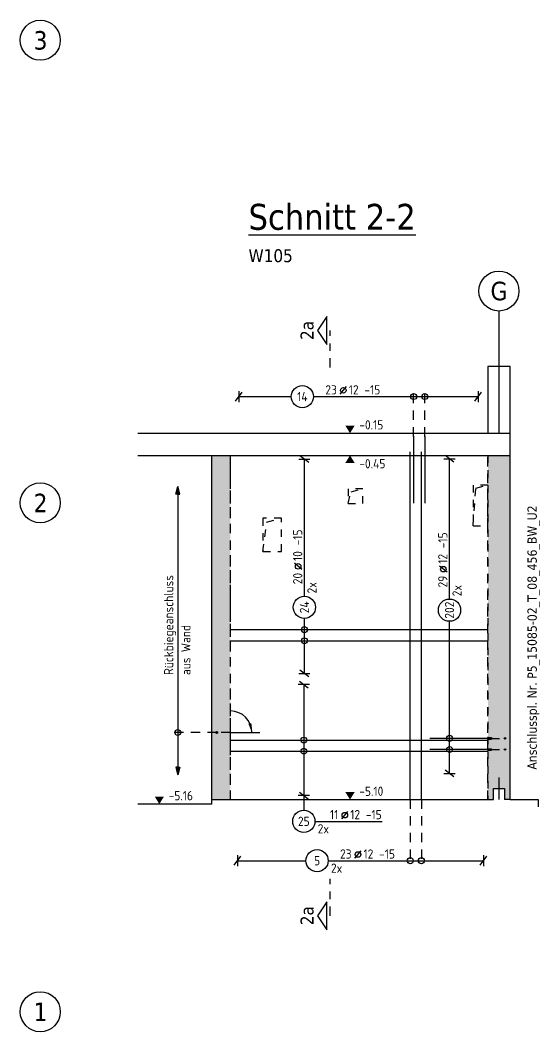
# Model space of a CAD drawing. Extents: x 0 to 73.4, y -13.1 to 33.4.
# Drawn here: x 9.22 to 16.23, y 3.53 to 17.2 of the extents above; entities that cross this region are included whole.
import ezdxf
from ezdxf.enums import TextEntityAlignment as Align

# ---------------------------------------------------------------- set-up
doc = ezdxf.new("R2010")
doc.units = 0
doc.header["$LTSCALE"] = 0.5
for name, pattern in [('AUSGEZOGEN', [1000.01, 1000, 0.01]), ('DASHDOTSMALL', [1.05, 0.5, -0.25, 0.05, -0.25]), ('DOT', [0.175, 0.05, -0.125]), ('HIDDEN', [0.375, 0.25, -0.125]), ('HIDDEN2', [0.187, 0.125, -0.062]), ('STRICHPUNKT2', [0.55, 0.25, -0.125, 0.05, -0.125]), ('VERDECKT', [0.375, 0.25, -0.125])]:
    doc.linetypes.add(name, pattern=pattern)
for name, color, linetype in [('ACHSEN', 7, 'Continuous'), ('AFU', 7, 'Continuous'), ('BETON', 7, 'Continuous'), ('DRUEBER', 7, 'Continuous'), ('grau_mittel', 7, 'Continuous'), ('koten', 7, 'Continuous'), ('LENTON', 7, 'Continuous'), ('RND', 7, 'Continuous'), ('SCHNITTE', 7, 'Continuous'), ('SFP_Achsen', 7, 'Continuous'), ('TEXT', 7, 'Continuous'), ('VERDECKT', 7, 'Continuous'), ('WBZ', 7, 'Continuous')]:
    doc.layers.add(name, color=color, linetype=linetype)
doc.styles.add('helv', font='tahoma.ttf')
doc.styles.add('txt', font='isocp.shx')
doc.linetypes.add('AFU_50K', pattern='A,0.15,["/",Standard,S=0.2,R=0,X=-0.01,Y=-0.1],0.07,["/",Standard,S=0.2,R=0,X=-0.01,Y=-0.1],0.15', length=0.37)
doc.linetypes.add('AFU_50L', pattern='A,0.75,["/",Standard,S=0.2,R=0,X=-0.01,Y=-0.1],0.07,["/",Standard,S=0.2,R=0,X=-0.01,Y=-0.1],0.75', length=1.57)

# ---------------------------------------------------------------- blocks, each defined once
blk = doc.blocks.new('okrd_o')
at = {"layer": 'koten', "color": 7, "linetype": 'Continuous'}
blk.add_solid([(-0.125, 0.202), (0.125, 0.202), (0, 0)], dxfattribs=at)
at = {"layer": 'koten', "style": 'txt'}
blk.add_attdef('OKRD', (0.25, 0.1), '', height=0.25, dxfattribs=at)
blk = doc.blocks.new('okrd_u')
at = {"layer": 'koten', "color": 7, "linetype": 'Continuous'}
blk.add_solid([(-0.125, -0.202), (0.125, -0.202), (0, 0)], dxfattribs=at)
at = {"layer": 'koten', "style": 'txt'}
blk.add_attdef('OKRD', (0.25, -0.35), '', height=0.25, dxfattribs=at)
blk = doc.blocks.new('PFEIL')
at = {"color": 7, "linetype": 'Continuous'}
blk.add_solid([(-1, -0.17), (-1, 0.17), (0, 0)], dxfattribs=at)
blk = doc.blocks.new('Pfeillinie')
at = {"layer": 'TEXT', "linetype": 'Continuous'}
blk.add_hatch(color=7, dxfattribs=at).paths.add_polyline_path([(0, 0), (-0.8, 0.2), (-0.8, 0), (-0.8, -0.2)])
at = {"layer": 'TEXT', "color": 7, "linetype": 'Continuous'}
for p, q in [((-0.8, 0), (-0.8, 0.2)), ((-0.8, 0.2), (0, 0)), ((-0.8, 0), (-0.8, -0.2)), ((-0.8, -0.2), (0, 0))]:
    blk.add_line(p, q, dxfattribs=at)
blk = doc.blocks.new('lei_gre')
at = {"layer": 'RND', "color": 7, "linetype": 'Continuous'}
for p, q in [((-0.09, -0.12), (0.09, 0.12)), ((0, 0.15), (0, -0.15))]:
    blk.add_line(p, q, dxfattribs=at)
blk = doc.blocks.new('RND_LEI')
at = {"layer": 'RND', "color": 7, "linetype": 'Continuous'}
blk.add_line((1.022, 0.066), (1.19, 0.27), dxfattribs=at)
for centre, radius in [((0, 0), 0.3), ((1.106, 0.168), 0.075)]:
    blk.add_circle(centre, radius, dxfattribs=at)
at = {"layer": 'RND', "color": 7, "linetype": 'Continuous', "style": 'txt'}
blk.add_attdef('ANZ', text='', height=0.25, dxfattribs=at).set_placement((0.931, 0.057), align=Align.RIGHT)
for tag, p in [('DUM', (1.253, 0.057)), ('ABSTD', (1.674, 0.057)), ('POSTXT', (0.374, -0.327))]:
    blk.add_attdef(tag, p, '', height=0.25, dxfattribs=at)
blk.add_attdef('POSL', text='', height=0.25, dxfattribs=at).set_placement((0, 0), align=Align.MIDDLE)
blk = doc.blocks.new('SCHN-2')
at = {"layer": 'SCHNITTE', "color": 6, "linetype": 'Continuous'}
blk.add_lwpolyline([(0.378, 0.088), (0, 0.34), (-0.378, 0.088)], close=True, dxfattribs=at)
at = {"layer": 'SCHNITTE', "color": 1, "linetype": 'DASHDOTSMALL', "style": 'helv'}
blk.add_attdef('SCHN-2', text='', height=0.35, dxfattribs=at).set_placement((0, 0.45), align=Align.CENTER)

msp = doc.modelspace()

# ---------------------------------------------------------------- hatches: boundary and pattern name
at = {"layer": 'grau_mittel'}
h = msp.add_hatch(color=61, dxfattribs=at)
h.paths.add_polyline_path([(11.8068, 6.6671), (12.0568, 6.6671), (12.0568, 11.3171), (11.8068, 11.3171)])
h.paths.add_polyline_path([(15.8318, 11.3171), (15.5318, 11.3171), (15.5318, 7.5043), (15.5329, 7.5043), (15.5816, 7.5043), (15.5816, 7.4945), (15.5816, 7.4847), (15.5318, 7.4847), (15.5318, 7.3543), (15.5329, 7.3543), (15.5816, 7.3543), (15.5816, 7.3445), (15.5816, 7.3347), (15.5318, 7.3347), (15.5318, 6.6671), (15.6068, 6.6671), (15.6068, 6.8171), (15.7568, 6.8171), (15.7568, 6.6671), (15.8318, 6.6671)])

# ---------------------------------------------------------------- linework, layer by layer
at = {"layer": 'ACHSEN', "color": 140, "linetype": 'AUSGEZOGEN'}
msp.add_line((15.6818, 13.2671), (15.6818, 11.6171), dxfattribs=at)
at = {"layer": 'AFU', "color": 8, "linetype": 'AFU_50K'}
msp.add_line((15.5318, 11.6171), (15.8318, 11.6171), dxfattribs=at)
at = {"layer": 'AFU', "color": 8, "linetype": 'AFU_50L'}
for p, q in [((11.8068, 11.3171), (15.8318, 11.3171)), ((11.8068, 6.6671), (15.5318, 6.6671))]:
    msp.add_line(p, q, dxfattribs=at)
at = {"layer": 'AFU', "color": 1, "linetype": 'AUSGEZOGEN'}
msp.add_line((15.6818, 6.9671), (15.6818, 6.6671), dxfattribs=at)
at = {"layer": 'AFU', "color": 8, "linetype": 'AUSGEZOGEN'}
for p, q in [((15.6068, 6.6671), (15.6068, 6.8171)), ((15.6068, 6.8171), (15.7568, 6.8171)), ((15.7568, 6.8171), (15.7568, 6.6671)), ((15.5318, 6.6671), (15.6068, 6.6671)), ((15.8318, 6.6671), (15.7568, 6.6671))]:
    msp.add_line(p, q, dxfattribs=at)
at = {"layer": 'BETON', "color": 6, "linetype": 'AUSGEZOGEN'}
for p, q in [((15.8318, 12.5171), (15.5318, 12.5171)), ((15.5318, 12.5171), (15.5318, 11.6171)), ((15.8318, 6.6671), (15.8318, 12.5171)), ((10.8068, 11.6171), (15.5318, 11.6171)), ((10.8068, 11.3171), (11.8068, 11.3171)), ((11.8068, 6.6071), (11.8068, 11.3171)), ((11.8068, 6.6071), (10.8068, 6.6071)), ((15.8318, 6.6671), (16.2118, 6.6671)), ((16.2118, 6.6671), (16.2118, 6.5671))]:
    msp.add_line(p, q, dxfattribs=at)
at = {"layer": 'DRUEBER', "color": 7, "linetype": 'DOT'}
for p, q in [((12.0568, 6.6671), (12.0568, 11.3171)), ((12.0568, 11.3171), (15.5318, 11.3171)), ((15.5318, 11.3171), (15.5318, 6.6671))]:
    msp.add_line(p, q, dxfattribs=at)
at = {"layer": 'LENTON', "color": 102}
for p, q in [((15.5318, 7.4994), (15.5318, 7.5043)), ((15.5318, 7.5043), (15.5329, 7.5043)), ((15.5318, 7.5018), (15.5328, 7.5006)), ((15.5318, 7.4896), (15.5318, 7.4994)), ((15.5318, 7.4847), (15.5318, 7.4896)), ((15.5328, 7.4884), (15.5318, 7.4872)), ((15.5318, 7.4847), (15.5329, 7.4847)), ((15.5328, 7.4884), (15.5328, 7.5006)), ((15.5328, 7.5006), (15.5504, 7.4988)), ((15.5328, 7.4884), (15.5328, 7.5006)), ((15.5504, 7.4902), (15.5328, 7.4884)), ((15.5329, 7.5043), (15.5334, 7.5032)), ((15.5334, 7.4858), (15.5329, 7.4847)), ((15.5342, 7.5032), (15.5348, 7.5043)), ((15.5348, 7.4847), (15.5342, 7.4858)), ((15.5348, 7.5043), (15.5803, 7.5043)), ((15.5348, 7.4847), (15.5803, 7.4847)), ((15.5504, 7.4902), (15.5504, 7.4988)), ((15.5631, 7.4988), (15.5807, 7.5006)), ((15.5631, 7.4902), (15.5631, 7.4988)), ((15.5807, 7.4884), (15.5631, 7.4902)), ((15.5803, 7.5043), (15.5816, 7.503)), ((15.5816, 7.486), (15.5803, 7.4847)), ((15.5807, 7.5006), (15.5816, 7.5018)), ((15.5816, 7.4872), (15.5807, 7.4884)), ((15.5816, 7.503), (15.5816, 7.5019)), ((15.5816, 7.4945), (15.5816, 7.5019)), ((15.5816, 7.4872), (15.5816, 7.4945)), ((15.5816, 7.486), (15.5816, 7.4872)), ((15.5318, 7.3494), (15.5318, 7.3543)), ((15.5318, 7.3543), (15.5329, 7.3543)), ((15.5318, 7.3518), (15.5328, 7.3506)), ((15.5318, 7.3396), (15.5318, 7.3494)), ((15.5318, 7.3347), (15.5318, 7.3396)), ((15.5328, 7.3384), (15.5318, 7.3372)), ((15.5318, 7.3347), (15.5329, 7.3347)), ((15.5328, 7.3384), (15.5328, 7.3506)), ((15.5328, 7.3506), (15.5504, 7.3488)), ((15.5328, 7.3384), (15.5328, 7.3506)), ((15.5504, 7.3402), (15.5328, 7.3384)), ((15.5329, 7.3543), (15.5334, 7.3532)), ((15.5334, 7.3358), (15.5329, 7.3347)), ((15.5342, 7.3532), (15.5348, 7.3543)), ((15.5348, 7.3347), (15.5342, 7.3358)), ((15.5348, 7.3543), (15.5803, 7.3543)), ((15.5348, 7.3347), (15.5803, 7.3347)), ((15.5504, 7.3402), (15.5504, 7.3488)), ((15.5631, 7.3488), (15.5807, 7.3506)), ((15.5631, 7.3402), (15.5631, 7.3488)), ((15.5807, 7.3384), (15.5631, 7.3402)), ((15.5803, 7.3543), (15.5816, 7.353)), ((15.5816, 7.336), (15.5803, 7.3347)), ((15.5807, 7.3506), (15.5816, 7.3518)), ((15.5816, 7.3372), (15.5807, 7.3384)), ((15.5816, 7.353), (15.5816, 7.3519)), ((15.5816, 7.3445), (15.5816, 7.3519)), ((15.5816, 7.3372), (15.5816, 7.3445)), ((15.5816, 7.336), (15.5816, 7.3372))]:
    msp.add_line(p, q, dxfattribs=at)
at = {"layer": 'LENTON', "color": 102, "linetype": 'AUSGEZOGEN'}
for p, q in [((15.5807, 7.4884), (15.5807, 7.5006)), ((15.5807, 7.3384), (15.5807, 7.3506))]:
    msp.add_line(p, q, dxfattribs=at)
at = {"layer": 'LENTON', "color": 102}
for centre, start, end in [((15.5338, 7.5034), 207.50006, 332.49994), ((15.5338, 7.4857), 27.50004, 152.49996), ((15.5338, 7.3534), 207.50006, 332.49994), ((15.5338, 7.3357), 27.50004, 152.49996)]:
    msp.add_arc(centre, 0.00041, start, end, dxfattribs=at)
at = {"layer": 'RND', "color": 7, "linetype": 'AUSGEZOGEN'}
for p, q in [((12.1732, 12.1118), (12.8788, 12.1118)), ((13.1788, 12.1118), (15.4034, 12.1118)), ((13.0566, 9.4146), (13.0566, 11.2664)), ((15.0147, 9.3764), (15.0147, 11.2689)), ((13.0566, 8.3709), (13.0566, 9.1146)), ((15.0147, 7.0195), (15.0147, 9.0764)), ((13.0484, 8.2209), (13.0484, 6.7209)), ((13.0484, 6.7209), (13.0484, 6.5233)), ((13.1984, 6.3733), (14.1046, 6.3733)), ((12.1545, 5.8411), (13.0774, 5.8411)), ((13.3774, 5.8411), (15.4721, 5.8411))]:
    msp.add_line(p, q, dxfattribs=at)
at = {"layer": 'RND', "color": 102, "linetype": 'VERDECKT'}
for p, q in [((14.5305, 11.5734), (14.5305, 12.1618)), ((14.6805, 11.5734), (14.6805, 12.1618)), ((11.8727, 7.5736), (11.2977, 7.5736)), ((14.4847, 6.6671), (14.4847, 5.7911)), ((14.6347, 6.6671), (14.6347, 5.7911))]:
    msp.add_line(p, q, dxfattribs=at)
at = {"layer": 'RND', "color": 1, "linetype": 'HIDDEN'}
for p, q in [((15.5631, 7.4945), (15.7631, 7.4945)), ((15.5631, 7.3445), (15.7631, 7.3445))]:
    msp.add_line(p, q, dxfattribs=at)
at = {"layer": 'RND', "color": 7, "linetype": 'AUSGEZOGEN', "const_width": 0.01}
for points in [[(14.5255, 11.5734, 1), (14.5355, 11.5734, 1)], [(14.6755, 11.5734, 1), (14.6855, 11.5734, 1)]]:
    msp.add_lwpolyline(points, format="xyb", close=True, dxfattribs=at)
at = {"layer": 'RND', "color": 1, "linetype": 'AUSGEZOGEN'}
for points in [[(14.5305, 11.5734), (14.5305, 10.6734)], [(14.6805, 11.5734), (14.6805, 10.6734)], [(14.4847, 6.6671), (14.4847, 11.3671)], [(14.6347, 6.6671), (14.6347, 11.3671)], [(12.0568, 8.9632), (15.5318, 8.9632)], [(12.0568, 8.8132), (15.5318, 8.8132)], [(12.0568, 7.4709), (15.5318, 7.4709)], [(15.5504, 7.4945), (14.7504, 7.4945)], [(12.0568, 7.3209), (15.5318, 7.3209)], [(15.5504, 7.3445), (14.7504, 7.3445)]]:
    msp.add_lwpolyline(points, dxfattribs=at)
at = {"layer": 'RND', "color": 102, "linetype": 'AUSGEZOGEN'}
msp.add_lwpolyline([(11.3477, 10.8948), (11.3477, 7.0034)], dxfattribs=at)
at = {"layer": 'RND', "color": 7, "linetype": 'AUSGEZOGEN'}
for centre, radius in [((14.5305, 12.1118), 0.04), ((14.6805, 12.1118), 0.04), ((13.0566, 8.9632), 0.04), ((13.0566, 8.8132), 0.04), ((11.3477, 7.5736), 0.04), ((15.0147, 7.4945), 0.04), ((13.0484, 7.4709), 0.04), ((15.0147, 7.3445), 0.04), ((15.7631, 7.4945), 0.01), ((13.0484, 7.3209), 0.04), ((15.7631, 7.3445), 0.01), ((14.4847, 5.8411), 0.04), ((14.6347, 5.8411), 0.04)]:
    msp.add_circle(centre, radius, dxfattribs=at)
at = {"layer": 'SCHNITTE', "color": 6, "linetype": 'STRICHPUNKT2'}
for p, q in [((13.4039, 12.5052), (13.4039, 13.0052)), ((13.4039, 5.0985), (13.4039, 5.5985))]:
    msp.add_line(p, q, dxfattribs=at)
at = {"layer": 'SFP_Achsen', "color": 7, "linetype": 'AUSGEZOGEN'}
for centre in [(9.4916, 16.9258), (15.6818, 13.5375), (9.4916, 10.6758), (9.4916, 3.8008)]:
    msp.add_circle(centre, 0.2705, dxfattribs=at)
at = {"layer": 'TEXT', "color": 7, "linetype": 'VERDECKT'}
msp.add_line((12.0568, 7.5736), (11.8727, 7.5736), dxfattribs=at)
msp.add_lwpolyline([(12.0568, 7.5736), (12.0568, 7.9736)], dxfattribs=at)
at = {"layer": 'TEXT', "color": 1, "linetype": 'AUSGEZOGEN'}
msp.add_lwpolyline([(12.0568, 7.5736), (12.4568, 7.5736)], dxfattribs=at)
at = {"layer": 'TEXT', "color": 7, "linetype": 'VERDECKT'}
msp.add_circle((11.8727, 7.5736), 0.012, dxfattribs=at)
at = {"layer": 'TEXT', "color": 102, "linetype": 'AUSGEZOGEN'}
msp.add_arc((12.0568, 7.5736), 0.2904, 0, 90, dxfattribs=at)
at = {"layer": 'VERDECKT', "color": 7, "linetype": 'VERDECKT'}
for p, q in [((12.0568, 6.6671), (12.0568, 11.3171)), ((12.0568, 11.3171), (15.5318, 11.3171)), ((15.5318, 6.6671), (15.5318, 11.3171))]:
    msp.add_line(p, q, dxfattribs=at)
at = {"layer": 'WBZ', "color": 102, "linetype": 'HIDDEN2'}
for p, q in [((13.6468, 10.6671), (13.6856, 10.8256)), ((13.6856, 10.8256), (13.8468, 10.8671)), ((15.3318, 10.3671), (15.3706, 10.8756)), ((15.3706, 10.8756), (15.5318, 10.9171)), ((12.4968, 10.0171), (12.546, 10.4165)), ((12.546, 10.4165), (12.7468, 10.4671))]:
    msp.add_line(p, q, dxfattribs=at)
for points in [[(13.6468, 10.6671), (13.8468, 10.6671), (13.8468, 10.8671), (13.6468, 10.8671)], [(15.3318, 10.3671), (15.5318, 10.3671), (15.5318, 10.9171), (15.3318, 10.9171)], [(12.4968, 10.0171), (12.7468, 10.0171), (12.7468, 10.4671), (12.4968, 10.4671)]]:
    msp.add_lwpolyline(points, close=True, dxfattribs=at)

# ---------------------------------------------------------------- block references
at = {"layer": 'koten', "color": 7, "linetype": 'AUSGEZOGEN'}
ref = msp.add_blockref('okrd_o', (13.6716, 11.6171), dxfattribs=dict(at, xscale=0.5, yscale=0.5, zscale=0.5))
ref.add_attrib('OKRD', '-0.15', (13.7966, 11.6671), dxfattribs={"layer": '0', "color": 0, "linetype": 'ByBlock', "height": 0.125, "style": 'txt'})
ref = msp.add_blockref('okrd_u', (13.6716, 11.3171), dxfattribs=dict(at, xscale=0.5, yscale=0.5, zscale=0.5))
ref.add_attrib('OKRD', '-0.45', (13.7966, 11.1421), dxfattribs={"layer": '0', "color": 0, "linetype": 'ByBlock', "height": 0.125, "style": 'txt'})
ref = msp.add_blockref('okrd_o', (13.6716, 6.6671), dxfattribs=dict(at, xscale=0.5, yscale=0.5, zscale=0.5))
ref.add_attrib('OKRD', '-5.10', (13.7966, 6.7171), dxfattribs={"layer": '0', "color": 0, "linetype": 'ByBlock', "height": 0.125, "style": 'txt'})
ref = msp.add_blockref('okrd_o', (11.0985, 6.6071), dxfattribs=dict(at, xscale=0.5, yscale=0.5, zscale=0.5))
ref.add_attrib('OKRD', '-5.16', (11.2235, 6.6571), dxfattribs={"layer": '0', "color": 0, "linetype": 'ByBlock', "height": 0.125, "style": 'txt'})
at = {"layer": 'RND', "color": 7, "linetype": 'AUSGEZOGEN', "xscale": 0.5, "yscale": 0.5, "zscale": 0.5}
for p in [(12.1732, 12.1118), (15.4034, 12.1118), (12.1545, 5.8411), (15.4721, 5.8411)]:
    msp.add_blockref('lei_gre', p, dxfattribs=at)
for p, values in [((13.0288, 12.1118), {'POSL': '14', 'DUM': '12', 'ANZ': '23', 'ABSTD': '-15'}), ((13.0484, 6.3733), {'POSL': '25', 'DUM': '12', 'ANZ': '11', 'ABSTD': '-15', 'POSTXT': '2x'}), ((13.2274, 5.8411), {'POSL': '5', 'DUM': '12', 'ANZ': '23', 'ABSTD': '-15', 'POSTXT': '2x'})]:
    msp.add_blockref('RND_LEI', p, dxfattribs=at).add_auto_attribs(values)
for p, rotation in [((13.0566, 11.2664), 90), ((15.0147, 11.2689), 90), ((13.0566, 8.3709), 90), ((13.0484, 8.2209), 270), ((15.0147, 7.0195), 90), ((13.0484, 6.7209), 270)]:
    msp.add_blockref('lei_gre', p, dxfattribs=dict(at, rotation=rotation))
at = {"layer": 'RND', "color": 102, "linetype": 'AUSGEZOGEN', "xscale": -0.125, "yscale": 0.125, "zscale": 0.125}
for p, rotation in [((11.3477, 10.8948), 270), ((11.3477, 7.0034), 90)]:
    msp.add_blockref('Pfeillinie', p, dxfattribs=dict(at, rotation=rotation))
at = {"layer": 'RND', "color": 7, "linetype": 'AUSGEZOGEN', "xscale": 0.5, "yscale": 0.5, "zscale": 0.5, "rotation": 90}
for p, values in [((13.0566, 9.2646), {'POSL': '24', 'DUM': '10', 'ANZ': '20', 'ABSTD': '-15', 'POSTXT': '2x'}), ((15.0147, 9.2264), {'POSL': '202', 'DUM': '12', 'ANZ': '29', 'ABSTD': '-15', 'POSTXT': '2x'})]:
    msp.add_blockref('RND_LEI', p, dxfattribs=at).add_auto_attribs(values)
at = {"layer": 'SCHNITTE', "color": 6, "linetype": 'STRICHPUNKT2', "xscale": 0.5, "yscale": 0.5, "zscale": 0.5, "rotation": 90}
for p in [(13.4039, 13.0052), (13.4039, 5.0985)]:
    msp.add_blockref('SCHN-2', p, dxfattribs=at).add_auto_attribs({'SCHN-2': '2a'})
at = {"layer": 'TEXT', "color": 102, "linetype": 'AUSGEZOGEN', "xscale": -0.1250000000000026, "yscale": 0.1250000000000026, "zscale": 0.1250000000000026, "rotation": 102.2409790208733}
msp.add_blockref('PFEIL', (12.3472, 7.5736), dxfattribs=at)

# ---------------------------------------------------------------- texts
at = {"layer": 'SFP_Achsen', "color": 6, "linetype": 'AUSGEZOGEN', "style": 'helv'}
for s, p in [('3', (9.401, 16.7996)), ('G', (15.5678, 13.4131)), ('2', (9.401, 10.5496)), ('1', (9.401, 3.6746))]:
    msp.add_text(s, height=0.25, dxfattribs=at).set_placement(p)
at = {"layer": 'TEXT', "color": 5, "linetype": 'AUSGEZOGEN', "style": 'helv'}
msp.add_text('%%USchnitt 2-2', height=0.35, dxfattribs=at).set_placement((12.302, 14.3652))
at = {"layer": 'TEXT', "color": 1, "linetype": 'AUSGEZOGEN', "style": 'helv'}
msp.add_text('W105', height=0.175, dxfattribs=at).set_placement((12.302, 13.9277))
at = {"layer": 'TEXT', "color": 7, "linetype": 'AUSGEZOGEN'}
for s, style, p in [('Anschlusspl. Nr. P5_15085-02_T_08_456_BW_U2', 'helv', (16.1919, 7.0715)), ('Rückbiegeanschluss', 'txt', (11.287, 8.3497)), ('aus Wand ', 'txt', (11.5185, 8.3497))]:
    msp.add_text(s, height=0.125, rotation=90, dxfattribs=dict(at, style=style)).set_placement(p)

doc.saveas('drawing.dxf')
